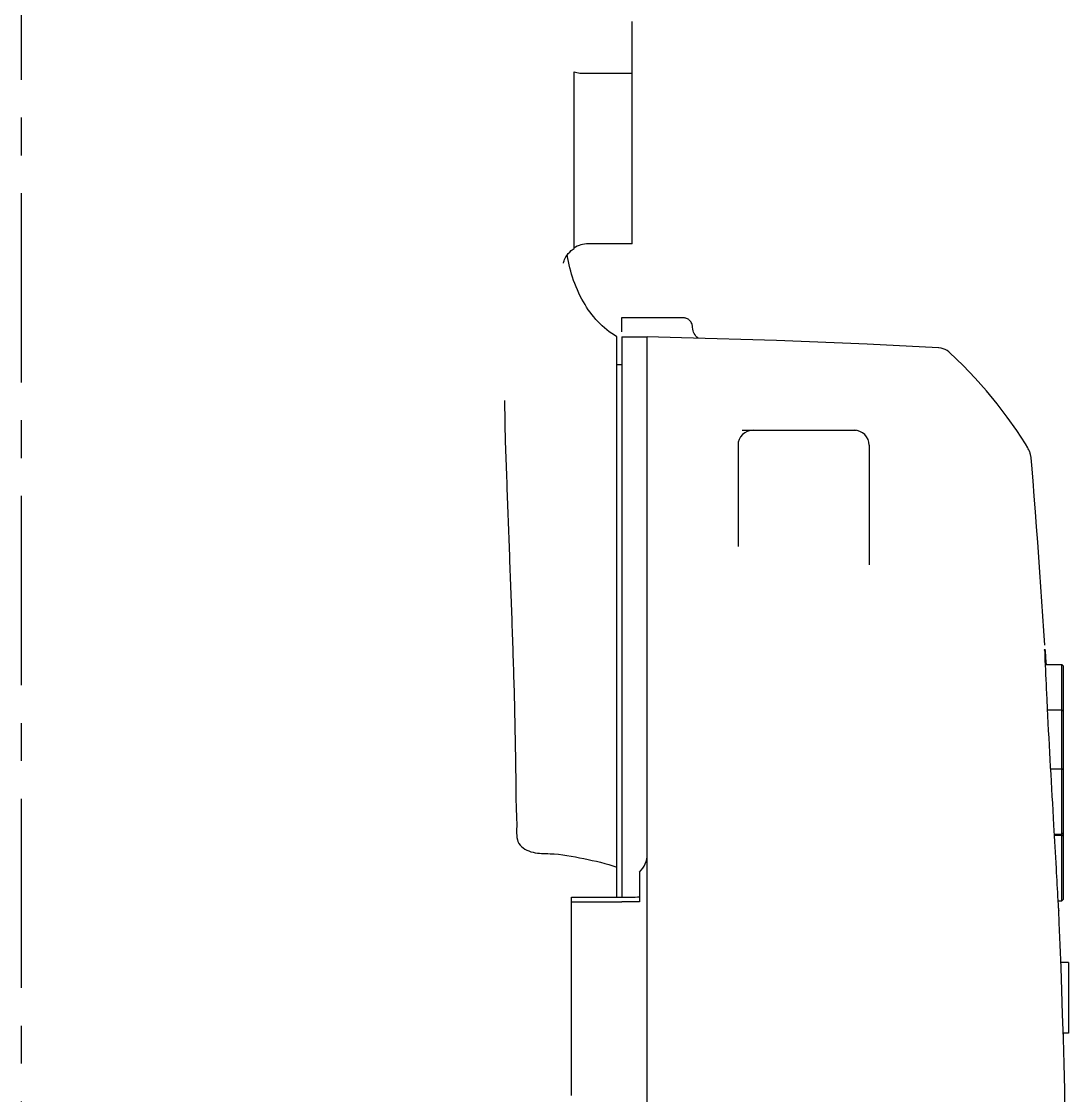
# Model space of a CAD drawing. Header units: millimetres. Extents: x 5828 to 6704, y 123 to 421.
# Drawn here: x 6350.28 to 6360.65, y 245.01 to 255.65 of the extents above; entities that cross this region are included whole.
import ezdxf

# ---------------------------------------------------------------- set-up
doc = ezdxf.new("R2010")
doc.units = ezdxf.units.MM
doc.linetypes.add('BANKLINE1', pattern=[5.5, 4, -1.5])
doc.linetypes.add('CENTER', pattern=[0.6, 0.375, -0.075, 0.075, -0.075])
doc.layers.add('00_COMPONENTS', color=7, linetype='BANKLINE1')
doc.layers.add('外形图', color=7, linetype='Continuous')

msp = doc.modelspace()

# ---------------------------------------------------------------- linework, layer by layer
at = {"layer": '00_COMPONENTS', "linetype": 'CENTER', "ltscale": 5}
msp.add_line((6350.2788, 222.0758), (6350.2788, 283.1799), dxfattribs=at)
at = {"layer": '外形图', "linetype": 'Continuous'}
for p, q in [((6356.3288, 253.4487), (6356.3288, 255.6526)), ((6355.7538, 253.4006), (6355.7538, 255.1547)), ((6355.8417, 255.1401), (6356.3288, 255.1401)), ((6356.3288, 253.4487), (6355.8945, 253.4487)), ((6355.6922, 253.3046), (6355.6862, 253.3389)), ((6355.6489, 253.2579), (6355.6489, 253.258)), ((6356.2288, 252.7189), (6356.8288, 252.7189)), ((6356.2288, 252.5777), (6356.2288, 252.7188)), ((6356.9064, 252.6819), (6356.9071, 252.681)), ((6356.1788, 246.9758), (6356.1788, 252.5279)), ((6356.2288, 252.5277), (6356.4788, 252.5277)), ((6356.2288, 252.5275), (6356.2288, 246.9758)), ((6356.4788, 251.7102), (6356.4788, 252.5282)), ((6356.1788, 252.2527), (6356.2288, 252.2527)), ((6356.4788, 243.1196), (6356.4788, 251.7102)), ((6357.4191, 251.6027), (6358.5288, 251.6027)), ((6358.5338, 251.6027), (6358.5491, 251.6027)), ((6357.3788, 251.4527), (6357.3788, 250.4496)), ((6358.6788, 251.4527), (6358.6788, 250.268)), ((6360.4256, 249.2808), (6360.5888, 249.2808)), ((6360.6038, 249.2658), (6360.5888, 249.2808)), ((6360.5888, 248.8307), (6360.5888, 249.2808)), ((6360.6038, 248.8157), (6360.6038, 249.2658)), ((6360.4465, 248.8307), (6360.5888, 248.8307)), ((6360.6038, 248.8157), (6360.5888, 248.8307)), ((6360.5888, 248.2482), (6360.5888, 248.8307)), ((6360.6038, 248.2332), (6360.6038, 248.8157)), ((6360.4772, 248.2482), (6360.5888, 248.2482)), ((6360.6038, 248.2332), (6360.5888, 248.2482)), ((6360.5888, 247.5982), (6360.5888, 248.2482)), ((6360.6038, 247.6132), (6360.6038, 248.2332)), ((6360.5146, 247.5982), (6360.5888, 247.5982)), ((6360.5151, 247.5902), (6360.5888, 247.5902)), ((6360.6038, 247.6132), (6360.5888, 247.5982)), ((6360.5888, 247.5902), (6360.5888, 247.5982)), ((6360.6038, 247.5752), (6360.5888, 247.5902)), ((6360.5888, 246.9402), (6360.5888, 247.5902)), ((6360.6038, 247.5752), (6360.6038, 247.6132)), ((6360.6038, 246.9552), (6360.6038, 247.5752)), ((6356.4038, 247.2241), (6356.4038, 246.9284)), ((6355.7288, 246.9758), (6356.2288, 246.9758)), ((6355.7288, 245.0099), (6355.7288, 246.9758)), ((6355.7288, 246.9302), (6356.2288, 246.9302)), ((6360.5519, 246.9402), (6360.5888, 246.9402)), ((6360.6038, 246.9552), (6360.5888, 246.9402)), ((6360.5566, 246.8481), (6360.5569, 246.8442)), ((6360.5569, 246.8442), (6360.5568, 246.8469)), ((6360.6538, 246.3271), (6360.5777, 246.3271)), ((6360.6538, 246.3271), (6360.6538, 245.6271)), ((6360.6538, 245.6271), (6360.6015, 245.6271)), ((6360.6038, 245.5588), (6360.6038, 245.6271))]:
    msp.add_line(p, q, dxfattribs=at)
for points in [[(6355.6489, 253.2579), (6355.6491, 253.2593), (6355.6502, 253.2642), (6355.6522, 253.2717), (6355.6553, 253.2814), (6355.6598, 253.2932), (6355.6661, 253.3067), (6355.6742, 253.3212), (6355.6843, 253.3365), (6355.6967, 253.3522), (6355.711, 253.3674), (6355.7271, 253.3818), (6355.7451, 253.3951), (6355.7538, 253.4006)], [(6356.1788, 252.5277), (6356.1539, 252.5431), (6356.1274, 252.5609), (6356.1023, 252.5789), (6356.0788, 252.5972), (6356.0559, 252.6163), (6356.0336, 252.6362), (6356.0121, 252.6568), (6355.991, 252.6784), (6355.97, 252.7012), (6355.9497, 252.7249), (6355.9303, 252.749), (6355.9123, 252.7728), (6355.8954, 252.7966), (6355.8789, 252.8213), (6355.8627, 252.847), (6355.847, 252.8736), (6355.8316, 252.9014), (6355.8163, 252.9309), (6355.8014, 252.9617), (6355.7873, 252.9928), (6355.7741, 253.024), (6355.7616, 253.0557), (6355.7501, 253.0871), (6355.7396, 253.1182), (6355.7299, 253.1491), (6355.721, 253.18), (6355.7128, 253.2108), (6355.7054, 253.2416), (6355.6985, 253.2729), (6355.6922, 253.3046)], [(6356.9289, 252.6222), (6356.9285, 252.6272), (6356.9274, 252.6358), (6356.9255, 252.6444), (6356.9229, 252.6527), (6356.9196, 252.6608), (6356.9156, 252.6685), (6356.9109, 252.6759), (6356.9071, 252.681)], [(6356.9341, 252.5883), (6356.9307, 252.6041), (6356.9289, 252.6222)], [(6356.9832, 252.5143), (6356.9803, 252.5165), (6356.9707, 252.5253), (6356.9616, 252.5354), (6356.9532, 252.5468), (6356.9456, 252.5595), (6356.9392, 252.5734), (6356.9341, 252.5883)], [(6359.3658, 252.4185), (6358.6601, 252.4535), (6357.7608, 252.49), (6356.82, 252.5194), (6356.4788, 252.5281)], [(6359.4757, 252.3717), (6359.4671, 252.3792), (6359.4507, 252.3911), (6359.4324, 252.4013), (6359.4125, 252.4094), (6359.3912, 252.4152), (6359.3687, 252.4182), (6359.3658, 252.4184)], [(6360.2495, 251.4276), (6360.2262, 251.4663), (6360.1401, 251.6006), (6360.0471, 251.7331), (6359.9474, 251.8638), (6359.841, 251.9924), (6359.7284, 252.1186), (6359.6097, 252.2421), (6359.4758, 252.3718)], [(6360.283, 251.3275), (6360.2826, 251.3313), (6360.282, 251.3364), (6360.2812, 251.3424), (6360.28, 251.3491), (6360.2785, 251.3561), (6360.2768, 251.3631), (6360.2748, 251.3704), (6360.2724, 251.3779), (6360.2697, 251.3856), (6360.2666, 251.3935), (6360.2632, 251.4014), (6360.2594, 251.4095), (6360.2552, 251.4176), (6360.2507, 251.4257), (6360.2495, 251.4276)], [(6360.3143, 250.9474), (6360.3019, 251.1014), (6360.289, 251.2566), (6360.283, 251.3272)], [(6360.419, 249.4729), (6360.4097, 249.6155), (6360.4002, 249.7592), (6360.3904, 249.904), (6360.3804, 250.0498), (6360.3702, 250.1966), (6360.3597, 250.3444), (6360.3489, 250.4934), (6360.3377, 250.6435), (6360.3262, 250.7948), (6360.3143, 250.9474)], [(6360.6221, 244.7956), (6360.6165, 245.0658), (6360.6101, 245.3245), (6360.6032, 245.5743), (6360.5957, 245.8163), (6360.5878, 246.0506), (6360.5795, 246.279), (6360.5709, 246.5024), (6360.5621, 246.7204), (6360.5568, 246.8469)]]:
    msp.add_lwpolyline(points, dxfattribs=at)
for centre, radius, start, end in [((6355.8418, 255.4099), 0.2698, 263.62204, 269.97724), ((6356.8274, 252.6008), 0.1164, 83.00777, 89.31197), ((6356.8276, 252.6027), 0.1146, 76.3555, 83.02454), ((6357.5288, 251.4527), 0.15, 90, 180), ((6358.5288, 251.4527), 0.15, 0, 90), ((6356.2288, 247.4027), 0.25, 314.427, 0)]:
    msp.add_arc(centre, radius, start, end, dxfattribs=at)
for points, knots in [([(6355.7538, 255.1547), (6355.7631, 255.1515), (6355.7823, 255.1461), (6355.8019, 255.1428), (6355.8118, 255.1417)], [0, 0, 0, 0, 0.4983555, 1, 1, 1, 1]), ([(6356.9065, 252.6821), (6356.9001, 252.69), (6356.8843, 252.7039), (6356.8648, 252.7116), (6356.8546, 252.714)], [0, 0, 0, 0, 0.4932749, 1, 1, 1, 1]), ([(6355.0665, 251.8958), (6355.0651, 251.6704), (6355.082, 251.2199), (6355.1065, 250.5446), (6355.132, 249.8695), (6355.1515, 249.3071), (6355.1639, 248.8572), (6355.1707, 248.5194), (6355.177, 248.1827), (6355.176, 247.898), (6355.1901, 247.6793), (6355.1751, 247.4918), (6355.3511, 247.4043), (6355.572, 247.4127), (6355.8524, 247.3591), (6356.0723, 247.3106), (6356.1787, 247.2735)], [0, 0, 0, 0, 0.12515, 0.2502395, 0.37528, 0.5002633, 0.5627469, 0.6252402, 0.6877552, 0.7502967, 0.7815546, 0.8128774, 0.8435171, 0.8748609, 0.93744, 1, 1, 1, 1]), ([(6360.4216, 249.3701), (6360.4209, 249.3855), (6360.4271, 249.3984), (6360.4146, 249.4322), (6360.4199, 249.4322)], [0, 0, 0, 0, 0.7450082, 1, 1, 1, 1]), ([(6360.4459, 248.8434), (6360.4435, 248.8929), (6360.4353, 249.0685), (6360.4274, 249.2441), (6360.4216, 249.3701)], [0, 0, 0, 0, 0.2821529, 1, 1, 1, 1]), ([(6360.5338, 247.2606), (6360.5259, 247.4034), (6360.4954, 247.931), (6360.4646, 248.4585), (6360.4459, 248.8434)], [0, 0, 0, 0, 0.270672, 1, 1, 1, 1]), ([(6360.5552, 246.8796), (6360.554, 246.901), (6360.5471, 247.028), (6360.5396, 247.155), (6360.5338, 247.2606)], [0, 0, 0, 0, 0.1683646, 1, 1, 1, 1]), ([(6360.5568, 246.8469), (6360.5566, 246.8508), (6360.5561, 246.8617), (6360.5555, 246.8726), (6360.5552, 246.8796)], [0, 0, 0, 0, 0.3608522, 1, 1, 1, 1])]:
    msp.add_open_spline(points, degree=3, knots=knots, dxfattribs=at)
for points in [[(6355.8945, 253.4487), (6355.8457, 253.4487), (6355.7949, 253.4344), (6355.7538, 253.4082)], [(6360.4199, 249.4322), (6360.4265, 249.3831), (6360.4261, 249.3332), (6360.4311, 249.2839)], [(6356.2288, 246.9758), (6356.2871, 246.9758), (6356.3454, 246.9761), (6356.4038, 246.9777)], [(6356.4038, 246.9284), (6356.3454, 246.9299), (6356.2871, 246.9302), (6356.2288, 246.9302)]]:
    msp.add_open_spline(points, degree=3, dxfattribs=at)

doc.saveas('drawing.dxf')
